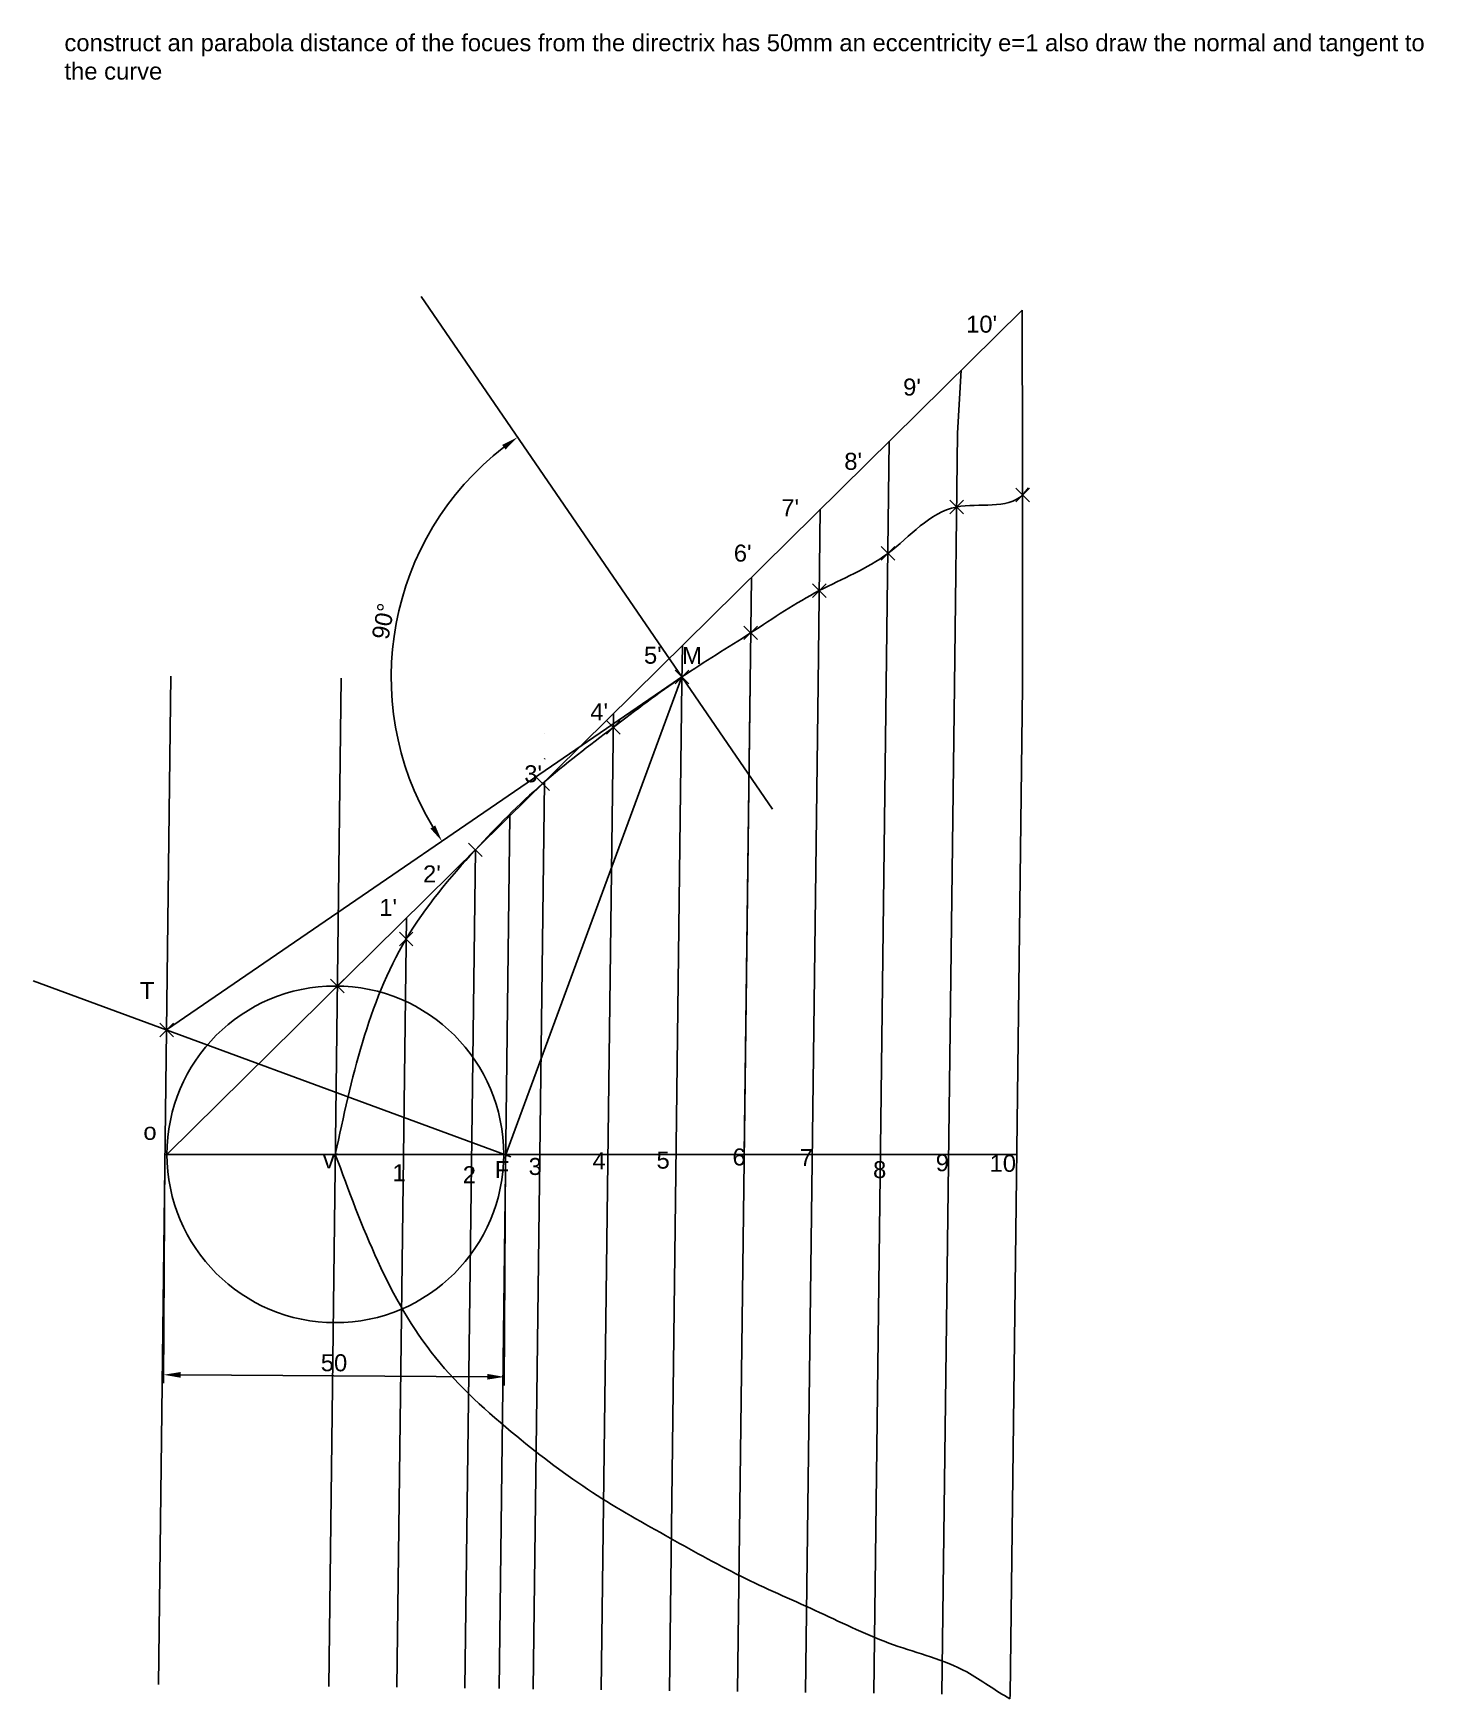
# Model space of a CAD drawing. Header units: millimetres. Extents: x 54 to 258, y 51 to 296.
import ezdxf

# ---------------------------------------------------------------- set-up
doc = ezdxf.new("R2010")
doc.units = ezdxf.units.MM
doc.header["$PDMODE"] = 3
doc.styles.get("Standard").update_dxf_attribs({"font": 'arial.ttf'})
doc.dimstyles.new('ISO-25', dxfattribs={"dimtxt": 2.5, "dimasz": 2.5, "dimexe": 1.25, "dimexo": 0.625, "dimtad": 1, "dimtxsty": 'Standard', "dimcen": 2.5, "dimadec": 0, "dimazin": 0, "dimtfac": 1, "dimtmove": 0, "dimatfit": 3, "dimfxl": 1, "dimarcsym": 0})

# ---------------------------------------------------------------- blocks, each defined once
blk = doc.blocks.new('*D2')
at = {"color": 0, "lineweight": -2, "transparency": 16777216}
for p, q in [((73.27, 130.86), (73.06, 97.55)), ((123.27, 130.55), (123.06, 97.24)), ((75.57, 98.79), (120.57, 98.51))]:
    blk.add_line(p, q, dxfattribs=at)
at = {"color": 0, "transparency": 16777216}
for points in [[(75.57, 99.21), (75.57, 98.37), (73.07, 98.8)], [(120.58, 98.93), (120.57, 98.09), (123.07, 98.49)]]:
    blk.add_solid(points, dxfattribs=at)
at = {"layer": 'Defpoints', "color": 0, "transparency": 16777216}
for p in [(73.28, 131.48), (123.28, 131.17), (123.07, 98.49)]:
    blk.add_point(p, dxfattribs=at)
at = {"color": 0, "transparency": 16777216, "insert": (98.08, 100.55), "char_height": 2.5, "attachment_point": 5, "rotation": 359.6445}
blk.add_mtext('50', dxfattribs=at)
blk = doc.blocks.new('*D3')
at = {"color": 0, "lineweight": -2, "transparency": 16777216}
blk.add_arc((149.15, 201.27), 42.68, 127.7745, 211.062, dxfattribs=at)
at = {"color": 0, "transparency": 16777216}
for points in [[(122.75, 235.35), (123.25, 234.67), (125.02, 236.48)], [(112.93, 179.47), (112.23, 179.02), (113.93, 177.15)]]:
    blk.add_solid(points, dxfattribs=at)
at = {"layer": 'Defpoints', "color": 0, "transparency": 16777216}
for p in [(110.86, 257.15), (110.65, 219.7), (148.79, 201.03), (162.45, 181.86), (73.5, 149.44)]:
    blk.add_point(p, dxfattribs=at)
at = {"color": 0, "transparency": 16777216, "insert": (105.32, 209.46), "char_height": 2.5, "attachment_point": 5, "rotation": 79.4183}
blk.add_mtext('90°', dxfattribs=at)

msp = doc.modelspace()

# ---------------------------------------------------------------- linework, layer by layer
at = {"color": 41, "true_color": 0xf4ee51}
for p, q in [((162.447, 181.862), (110.86, 257.151)), ((73.498, 149.439), (148.787, 201.026)), ((149.147, 201.272), (123.275, 131.173)), ((53.948, 156.655), (124.047, 130.783))]:
    msp.add_line(p, q, dxfattribs=at)
for p, q in [((73.556, 131.173), (199.076, 255.145)), ((199.134, 233.052), (199.076, 255.145)), ((189.595, 237.077), (190.141, 246.32)), ((179.135, 200.109), (179.579, 235.888)), ((189.134, 199.985), (189.595, 237.077)), ((199.134, 199.861), (199.134, 233.052)), ((169.136, 200.233), (169.454, 225.888)), ((158.278, 131.173), (159.329, 215.888)), ((149.137, 200.481), (149.204, 205.888)), ((74.143, 201.412), (72.305, 53.342)), ((99.141, 201.102), (97.303, 53.032)), ((149.137, 200.481), (147.3, 52.411)), ((159.137, 200.357), (157.299, 52.287)), ((169.136, 200.233), (167.298, 52.163)), ((179.135, 200.109), (177.297, 52.039)), ((189.134, 199.985), (187.297, 51.915)), ((199.134, 199.861), (197.296, 51.791)), ((139.08, 195.888), (137.3, 52.535)), ((129.044, 193.043), (129.043, 193.038)), ((128.997, 189.288), (128.996, 189.211)), ((128.955, 185.888), (127.301, 52.659)), ((123.892, 180.888), (122.302, 52.721)), ((118.83, 175.888), (117.302, 52.783)), ((108.705, 165.888), (107.303, 52.908)), ((73.271, 131.173), (73.271, 131.173)), ((73.271, 131.173), (198.281, 131.173)), ((72.305, 53.342), (72.305, 53.342)), ((197.296, 51.791), (197.289, 51.237))]:
    msp.add_line(p, q)
msp.add_circle((98.273, 131.173), 24.717)
at = {"color": 1}
msp.add_spline([(98.273, 131.173), (108.667, 162.798), (118.83, 175.888), (128.687, 185.624), (139.055, 193.868), (149.147, 201.272), (159.228, 207.753), (169.306, 213.959), (179.375, 219.421), (189.46, 226.23), (199.134, 228.008), (199.997, 229.057)], degree=3, dxfattribs=at)
msp.add_open_spline([(98.273, 131.173), (98.387, 131.202), (98.5, 131.231), (98.613, 131.26)], degree=3, dxfattribs=at)
msp.add_open_spline([(98.273, 131.173), (102.186, 120.526), (108.048, 104.579), (124.088, 90.173), (135.665, 81.364), (147.231, 74.935), (158.212, 68.774), (169.352, 64.015), (179.926, 58.771), (189.937, 56.472), (195.125, 52.375), (197.289, 51.237)], degree=3, knots=[0, 0, 0, 0, 33.2893652, 49.8615599, 63.7164595, 76.9617821, 89.4790555, 101.4641405, 113.2991632, 124.7540683, 132.0622564, 132.0622564, 132.0622564, 132.0622564], dxfattribs=at)
for p in [(199.134, 228.008), (189.46, 226.23), (179.375, 219.421), (169.306, 213.959), (159.228, 207.753), (149.147, 201.272), (139.055, 193.868), (128.687, 185.624), (118.83, 175.888), (108.667, 162.798), (98.58, 155.888)]:
    msp.add_point(p)
at = {"color": 7, "true_color": 0xffffff}
msp.add_point((73.498, 149.439), dxfattribs=at)

# ---------------------------------------------------------------- texts
for s, p in [("10'", (190.85, 251.83)), ("9'", (181.607, 242.592)), ("8'", (172.97, 231.689)), ("7'", (163.726, 224.875)), ("6'", (156.756, 218.212)), ("5'", (143.572, 203.22)), ('M', (149.171, 203.185)), ("4'", (135.693, 194.892)), ("3'", (125.995, 185.806)), ("2'", (111.146, 171.099)), ("1'", (104.721, 166.171)), ('o', (70.098, 133.299)), ('6', (156.564, 129.538)), ('v', (96.455, 129.125)), ('1', (106.658, 127.216)), ('F', (121.66, 127.686)), ('3', (126.639, 128.145)), ('4', (136.025, 128.981)), ('5', (145.412, 129.073)), ('7', (166.415, 129.445)), ('8', (177.195, 127.68)), ('9', (186.395, 128.702)), ('10', (194.295, 128.609)), ('2', (116.974, 126.937))]:
    msp.add_text(s, height=2.5).set_placement(p)
at = {"color": 41, "true_color": 0xf4ee51}
msp.add_text('T', height=2.5, dxfattribs=at).set_placement((69.592, 153.979))
at = {"insert": (58.513, 295.657), "char_height": 2.5, "attachment_point": 1}
msp.add_mtext_dynamic_manual_height_columns('construct an parabola distance of the focues from the directrix has 50mm an eccentricity e=1 also draw the normal and tangent to the curve', width=200.46399, gutter_width=12.5, heights=[0], dxfattribs=at)

# ---------------------------------------------------------------- dimensions: what is measured, and where the dimension line sits
at = {"color": 41, "true_color": 0xf4ee51}
dim = msp.add_angular_dim_2l(base=(110.647, 219.703), line1=((73.498, 149.439), (148.787, 201.026)), line2=((162.447, 181.862), (110.86, 257.151)), dimstyle='ISO-25', dxfattribs=at)
dim.commit()
dim.dimension.update_dxf_attribs({"geometry": '*D3', "text_midpoint": (105.319, 209.46)})
dim = msp.add_aligned_dim(p1=(73.275, 131.483), p2=(123.275, 131.173), distance=-32.68, dimstyle='ISO-25')
dim.commit()
dim.dimension.update_dxf_attribs({"geometry": '*D2', "text_midpoint": (98.084, 100.55)})

doc.saveas('drawing.dxf')
